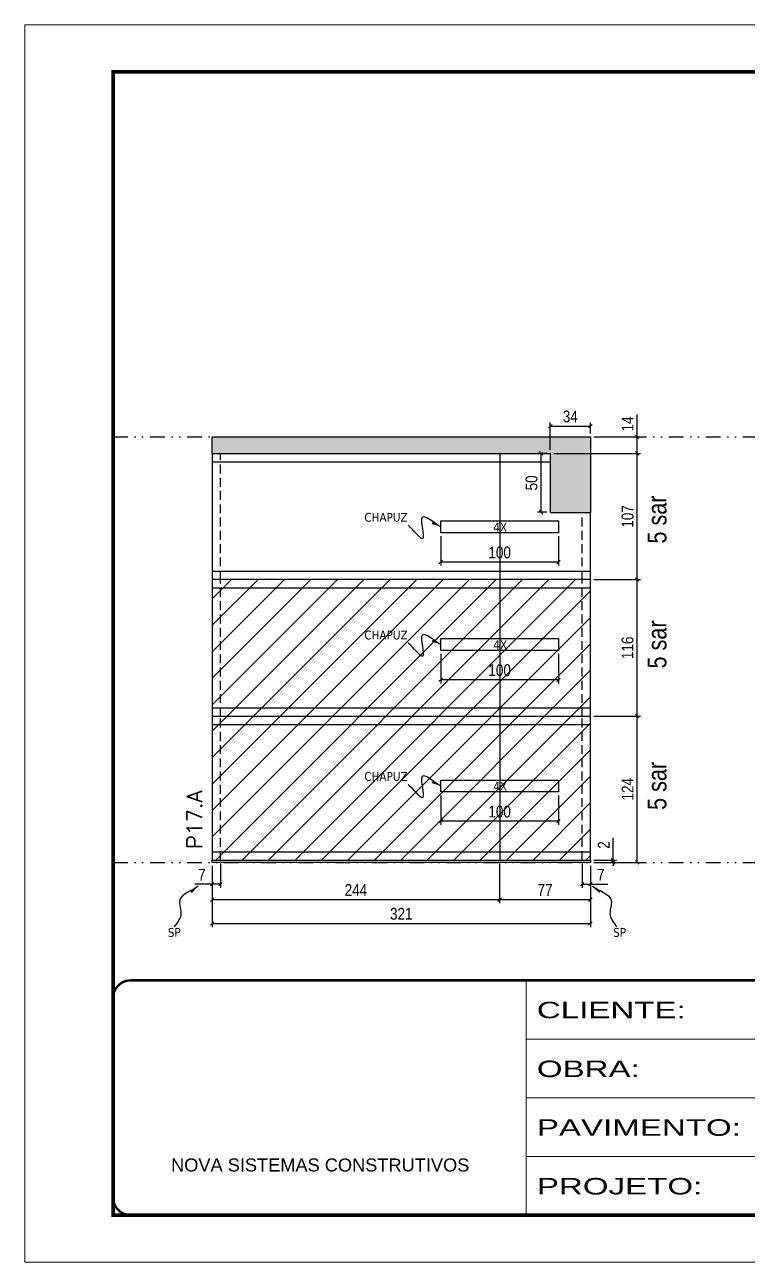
# Model space of a CAD drawing. Extents: x 14400 to 27878, y -21631 to 6985.
# Drawn here: x 16012 to 16625, y -2105 to -1055 of the extents above; entities that cross this region are included whole.
import ezdxf

# ---------------------------------------------------------------- set-up
doc = ezdxf.new("R2010")
doc.units = 0
for name, pattern in [('CONTINUO', [0]), ('DASHED', [0.75, 0.5, -0.25]), ('DIVIDE2', [0.625, 0.25, -0.125, 0, -0.125, 0, -0.125]), ('HIDDEN', [0.375, 0.25, -0.125])]:
    doc.linetypes.add(name, pattern=pattern)
for name, color, linetype in [('COTA', 241, 'Continuous'), ('NOMENCLATURA', 7, 'Continuous'), ('Nível', 160, 'Continuous'), ('Painéis', 200, 'Continuous'), ('SARR_2.2x10', 60, 'Continuous'), ('SARR_2.2x7', 40, 'Continuous'), ('Sarrafo de Pressão', 42, 'HIDDEN'), ('texto', 7, 'Continuous')]:
    doc.layers.add(name, color=color, linetype=linetype)
for name, color, linetype, lineweight in [('Folhas', 255, 'Continuous', 9), ('Hachura', 251, 'Continuous', 9), ('SARRAFO DE PRESSAO', 251, 'DASHED', 9), ('Texto Seção', 7, 'Continuous', 15)]:
    doc.layers.add(name, color=color, linetype=linetype, lineweight=lineweight)
doc.styles.add('ARIAL', font='arial.ttf')
doc.styles.add('ARIAL_NARROW', font='ARIALN.TTF', dxfattribs={"height": 0.2})
doc.styles.add('COTA TECNICA', font='techl___.ttf', dxfattribs={"height": 10})
doc.styles.add('COTA TECNICA-50', font='techl___.ttf', dxfattribs={"height": 10})
doc.styles.add('REGUA-120', font='ROMANS.shx', dxfattribs={"height": 15})
doc.styles.get("Standard").update_dxf_attribs({"font": 'arial.ttf'})
doc.styles.add('Tecnologia', font='')
doc.styles.get('Tecnologia').set_extended_font_data('Forgotten Futurist')
doc.dimstyles.new('COTA PAINEL-50', dxfattribs={"dimtxt": 10, "dimasz": 3, "dimexe": 3, "dimexo": 3, "dimgap": 3, "dimtad": 1, "dimdec": 1, "dimzin": 12, "dimdsep": 46, "dimtxsty": 'COTA TECNICA-50', "dimblk1": 'OBLIQUE', "dimblk2": 'OBLIQUE', "dimsah": 1, "dimcen": 0.9, "dimclrd": 4, "dimclre": 4, "dimclrt": 240, "dimadec": 1, "dimazin": 3, "dimtfac": 1, "dimtdec": 1, "dimtmove": 0, "dimatfit": 3, "dimfxl": 1, "dimtolj": 1, "dimtzin": 12, "dimarcsym": 0})
doc.dimstyles.new('PAINEL', dxfattribs={"dimtxt": 10, "dimasz": 3, "dimexe": 3, "dimexo": 3, "dimgap": 3, "dimtad": 1, "dimdec": 1, "dimzin": 12, "dimdsep": 46, "dimtxsty": 'COTA TECNICA', "dimblk1": 'OBLIQUE', "dimblk2": 'OBLIQUE', "dimsah": 1, "dimcen": 0.9, "dimclrd": 4, "dimclre": 4, "dimclrt": 240, "dimadec": 1, "dimazin": 3, "dimtfac": 1, "dimtdec": 1, "dimtmove": 0, "dimatfit": 3, "dimfxl": 1, "dimtolj": 1, "dimtzin": 12, "dimarcsym": 0})
doc.dimstyles.get("Standard").update_dxf_attribs({"dimtxt": 0.18, "dimasz": 0.18, "dimexe": 0.18, "dimexo": 0.0625, "dimgap": 0.09, "dimtad": 0, "dimtih": 1, "dimtoh": 1, "dimdec": 4, "dimzin": 0, "dimdsep": 46, "dimtxsty": 'Standard', "dimcen": 0.09, "dimadec": 0, "dimazin": 0, "dimtfac": 1, "dimtdec": 4, "dimtofl": 0, "dimtmove": 0, "dimatfit": 3, "dimfxl": 1, "dimtolj": 1, "dimtzin": 0, "dimarcsym": 0})

# ---------------------------------------------------------------- blocks, each defined once
blk = doc.blocks.new('9999999999')
at = {"color": 30, "linetype": 'CONTINUO'}
for p, q in [((98564.6, 34230.2), (98564.6, 34429.4)), ((98564.6, 34379.6), (99584, 34379.6)), ((98564.6, 34329.8), (99488, 34329.8)), ((98564.6, 34280), (99488, 34280))]:
    blk.add_line(p, q, dxfattribs=at)
at = {"color": 30, "linetype": 'CONTINUO', "const_width": 2}
blk.add_lwpolyline([(99584, 34230.2), (99584, 34414.4, 0.414214), (99569, 34429.4), (98229, 34429.4, 0.414214), (98214, 34414.4), (98214, 34245.2, 0.414214), (98229, 34230.2), (99584, 34230.2)], format="xyb", dxfattribs=at)
at = {"layer": 'Folhas'}
blk.add_lwpolyline([(98139, 34190.2), (99624, 34190.2), (99624, 35240.2), (98139, 35240.2)], close=True, dxfattribs=at)
at = {"layer": 'Folhas', "color": 30, "const_width": 3}
blk.add_lwpolyline([(98214, 34230.2), (99584, 34230.2), (99584, 35200.2), (98214, 35200.2)], close=True, dxfattribs=at)
at = {"color": 7, "linetype": 'Continuous', "ltscale": 5, "style": 'ARIAL'}
blk.add_text('NOVA SISTEMAS CONSTRUTIVOS', height=11.059, dxfattribs=at).set_placement((98263.2, 34267.2))
at = {"layer": 'Folhas', "color": 7, "style": 'Tecnologia', "width": 1.5}
for s, p in [('CLIENTE:', (98573.7, 34397.2)), ('OBRA:', (98573.7, 34347.3)), ('PAVIMENTO:', (98573.7, 34297.5)), ('PROJETO:', (98573.7, 34247.7))]:
    blk.add_text(s, height=14, dxfattribs=at).set_placement(p)
blk = doc.blocks.new('_Oblique')
at = {"color": 0, "linetype": 'ByBlock', "lineweight": -2}
blk.add_line((-0.5, -0.5), (0.5, 0.5), dxfattribs=at)
blk = doc.blocks.new('*D3250')
at = {"layer": 'COTA', "color": 4, "lineweight": -2, "transparency": 16777216}
for p, q in [((16171.1, -1769), (16171.1, -1787.5)), ((16178.1, -1767), (16178.1, -1787.5)), ((16171.1, -1784.5), (16156.4, -1784.5)), ((16178.1, -1784.5), (16171.1, -1784.5))]:
    blk.add_line(p, q, dxfattribs=at)
at = {"layer": 'Defpoints', "color": 0, "transparency": 16777216}
for p in [(16171.1, -1766), (16178.1, -1764), (16171.1, -1784.5)]:
    blk.add_point(p, dxfattribs=at)
at = {"layer": 'COTA', "color": 4, "lineweight": -2, "transparency": 16777216, "xscale": 3, "yscale": 3, "zscale": 3, "rotation": 180}
blk.add_blockref('_Oblique', (16171.1, -1784.5), dxfattribs=at)
at = {"layer": 'COTA', "color": 4, "lineweight": -2, "transparency": 16777216, "xscale": 3, "yscale": 3, "zscale": 3}
blk.add_blockref('_Oblique', (16178.1, -1784.5), dxfattribs=at)
at = {"layer": 'COTA', "color": 240, "transparency": 16777216, "insert": (16162.3, -1776.5), "char_height": 10, "attachment_point": 5, "style": 'COTA TECNICA-50'}
blk.add_mtext('\\A1;7', dxfattribs=at)
blk = doc.blocks.new('*D3251')
at = {"layer": 'COTA', "color": 4, "lineweight": -2, "transparency": 16777216}
for p, q in [((16485.1, -1767), (16485.1, -1787.5)), ((16492.1, -1769), (16492.1, -1787.5)), ((16485.1, -1784.5), (16492.1, -1784.5)), ((16492.1, -1784.5), (16506.9, -1784.5))]:
    blk.add_line(p, q, dxfattribs=at)
at = {"layer": 'Defpoints', "color": 0, "transparency": 16777216}
for p in [(16485.1, -1764), (16492.1, -1766), (16492.1, -1784.5)]:
    blk.add_point(p, dxfattribs=at)
at = {"layer": 'COTA', "color": 4, "lineweight": -2, "transparency": 16777216, "xscale": 3, "yscale": 3, "zscale": 3, "rotation": 180}
blk.add_blockref('_Oblique', (16485.1, -1784.5), dxfattribs=at)
at = {"layer": 'COTA', "color": 4, "lineweight": -2, "transparency": 16777216, "xscale": 3, "yscale": 3, "zscale": 3}
blk.add_blockref('_Oblique', (16492.1, -1784.5), dxfattribs=at)
at = {"layer": 'COTA', "color": 240, "transparency": 16777216, "insert": (16501, -1776.5), "char_height": 10, "attachment_point": 5, "style": 'COTA TECNICA-50'}
blk.add_mtext('\\A1;7', dxfattribs=at)
blk = doc.blocks.new('*D3252')
at = {"layer": 'COTA', "color": 4, "lineweight": -2, "transparency": 16777216}
for p, q in [((16511.4, -1764), (16511.4, -1745.2)), ((16495.1, -1764), (16514.4, -1764)), ((16495.1, -1766), (16514.4, -1766)), ((16511.4, -1766), (16511.4, -1764)), ((16511.4, -1766), (16511.4, -1769))]:
    blk.add_line(p, q, dxfattribs=at)
at = {"layer": 'Defpoints', "color": 0, "transparency": 16777216}
for p in [(16492.1, -1764), (16492.1, -1766), (16511.4, -1766)]:
    blk.add_point(p, dxfattribs=at)
at = {"layer": 'COTA', "color": 4, "lineweight": -2, "transparency": 16777216, "xscale": 3, "yscale": 3, "zscale": 3}
for p, rotation in [((16511.4, -1764), 270), ((16511.4, -1766), 90)]:
    blk.add_blockref('_Oblique', p, dxfattribs=dict(at, rotation=rotation))
at = {"layer": 'COTA', "color": 240, "transparency": 16777216, "insert": (16503.4, -1751.3), "char_height": 10, "attachment_point": 5, "rotation": 90, "style": 'COTA TECNICA-50'}
blk.add_mtext('\\A1;2', dxfattribs=at)
blk = doc.blocks.new('*D3253')
at = {"layer": 'COTA', "color": 4, "lineweight": -2, "transparency": 16777216}
for p, q in [((16171.1, -1769), (16171.1, -1800.6)), ((16415.1, -1767), (16415.1, -1800.6)), ((16171.1, -1797.6), (16415.1, -1797.6))]:
    blk.add_line(p, q, dxfattribs=at)
at = {"layer": 'Defpoints', "color": 0, "transparency": 16777216}
for p in [(16171.1, -1766), (16415.1, -1764), (16415.1, -1797.6)]:
    blk.add_point(p, dxfattribs=at)
at = {"layer": 'COTA', "color": 4, "lineweight": -2, "transparency": 16777216, "xscale": 3, "yscale": 3, "zscale": 3, "rotation": 180}
blk.add_blockref('_Oblique', (16171.1, -1797.6), dxfattribs=at)
at = {"layer": 'COTA', "color": 4, "lineweight": -2, "transparency": 16777216, "xscale": 3, "yscale": 3, "zscale": 3}
blk.add_blockref('_Oblique', (16415.1, -1797.6), dxfattribs=at)
at = {"layer": 'COTA', "color": 240, "transparency": 16777216, "insert": (16293.1, -1789.5), "char_height": 10, "attachment_point": 5, "style": 'COTA TECNICA-50'}
blk.add_mtext('\\A1;244', dxfattribs=at)
blk = doc.blocks.new('*D3254')
at = {"layer": 'COTA', "color": 4, "lineweight": -2, "transparency": 16777216}
for p, q in [((16415.1, -1767), (16415.1, -1800.6)), ((16492.1, -1769), (16492.1, -1800.6)), ((16415.1, -1797.6), (16492.1, -1797.6))]:
    blk.add_line(p, q, dxfattribs=at)
at = {"layer": 'Defpoints', "color": 0, "transparency": 16777216}
for p in [(16415.1, -1764), (16492.1, -1766), (16492.1, -1797.6)]:
    blk.add_point(p, dxfattribs=at)
at = {"layer": 'COTA', "color": 4, "lineweight": -2, "transparency": 16777216, "xscale": 3, "yscale": 3, "zscale": 3, "rotation": 180}
blk.add_blockref('_Oblique', (16415.1, -1797.6), dxfattribs=at)
at = {"layer": 'COTA', "color": 4, "lineweight": -2, "transparency": 16777216, "xscale": 3, "yscale": 3, "zscale": 3}
blk.add_blockref('_Oblique', (16492.1, -1797.6), dxfattribs=at)
at = {"layer": 'COTA', "color": 240, "transparency": 16777216, "insert": (16453.6, -1789.5), "char_height": 10, "attachment_point": 5, "style": 'COTA TECNICA-50'}
blk.add_mtext('\\A1;77', dxfattribs=at)
blk = doc.blocks.new('*D3255')
at = {"layer": 'COTA', "color": 4, "linetype": 'ByBlock', "lineweight": -2, "transparency": 16777216}
for p, q in [((16365.1, -1709.2), (16365.1, -1734.1)), ((16465.1, -1709.2), (16465.1, -1734.1)), ((16465.1, -1731.1), (16365.1, -1731.1))]:
    blk.add_line(p, q, dxfattribs=at)
at = {"layer": 'Defpoints', "color": 0, "linetype": 'ByBlock', "transparency": 16777216}
for p in [(16365.1, -1706.2), (16465.1, -1706.2), (16365.1, -1731.1)]:
    blk.add_point(p, dxfattribs=at)
at = {"layer": 'COTA', "color": 4, "linetype": 'ByBlock', "lineweight": -2, "transparency": 16777216, "xscale": 3, "yscale": 3, "zscale": 3, "rotation": 180}
blk.add_blockref('_Oblique', (16365.1, -1731.1), dxfattribs=at)
at = {"layer": 'COTA', "color": 4, "linetype": 'ByBlock', "lineweight": -2, "transparency": 16777216, "xscale": 3, "yscale": 3, "zscale": 3}
blk.add_blockref('_Oblique', (16465.1, -1731.1), dxfattribs=at)
at = {"layer": 'COTA', "color": 240, "linetype": 'ByBlock', "transparency": 16777216, "insert": (16415.1, -1723), "char_height": 10, "attachment_point": 5, "style": 'COTA TECNICA'}
blk.add_mtext('\\A1;100', dxfattribs=at)
blk = doc.blocks.new('*D3259')
at = {"layer": 'COTA', "color": 4, "lineweight": -2, "transparency": 16777216}
for p, q in [((16495.1, -1642), (16534.8, -1642)), ((16531.8, -1766), (16531.8, -1642)), ((16495.1, -1766), (16534.8, -1766))]:
    blk.add_line(p, q, dxfattribs=at)
at = {"layer": 'Defpoints', "color": 0, "transparency": 16777216}
for p in [(16492.1, -1642), (16531.8, -1642), (16492.1, -1766)]:
    blk.add_point(p, dxfattribs=at)
at = {"layer": 'COTA', "color": 4, "lineweight": -2, "transparency": 16777216, "xscale": 3, "yscale": 3, "zscale": 3}
for p, rotation in [((16531.8, -1642), 90), ((16531.8, -1766), 270)]:
    blk.add_blockref('_Oblique', p, dxfattribs=dict(at, rotation=rotation))
at = {"layer": 'COTA', "color": 240, "transparency": 16777216, "insert": (16523.7, -1704), "char_height": 10, "attachment_point": 5, "rotation": 90, "style": 'COTA TECNICA'}
blk.add_mtext('\\A1;124', dxfattribs=at)
blk = doc.blocks.new('*D3248')
at = {"layer": 'COTA', "color": 4, "lineweight": -2, "transparency": 16777216}
for p, q in [((16171.1, -1769), (16171.1, -1820.9)), ((16492.1, -1769), (16492.1, -1820.9)), ((16171.1, -1817.9), (16492.1, -1817.9))]:
    blk.add_line(p, q, dxfattribs=at)
at = {"layer": 'Defpoints', "color": 0, "transparency": 16777216}
for p in [(16171.1, -1766), (16492.1, -1766), (16492.1, -1817.9)]:
    blk.add_point(p, dxfattribs=at)
at = {"layer": 'COTA', "color": 4, "lineweight": -2, "transparency": 16777216, "xscale": 3, "yscale": 3, "zscale": 3, "rotation": 180}
blk.add_blockref('_Oblique', (16171.1, -1817.9), dxfattribs=at)
at = {"layer": 'COTA', "color": 4, "lineweight": -2, "transparency": 16777216, "xscale": 3, "yscale": 3, "zscale": 3}
blk.add_blockref('_Oblique', (16492.1, -1817.9), dxfattribs=at)
at = {"layer": 'COTA', "color": 240, "transparency": 16777216, "insert": (16331.6, -1809.7), "char_height": 10, "attachment_point": 5, "style": 'COTA TECNICA'}
blk.add_mtext('\\A1;321', dxfattribs=at)
blk = doc.blocks.new('*D3231')
at = {"layer": 'COTA', "color": 4, "lineweight": -2, "transparency": 16777216}
for p, q in [((16495.1, -1526), (16534.8, -1526)), ((16531.8, -1642), (16531.8, -1526)), ((16495.1, -1642), (16534.8, -1642))]:
    blk.add_line(p, q, dxfattribs=at)
at = {"layer": 'Defpoints', "color": 0, "transparency": 16777216}
for p in [(16492.1, -1526), (16531.8, -1526), (16492.1, -1642)]:
    blk.add_point(p, dxfattribs=at)
at = {"layer": 'COTA', "color": 4, "lineweight": -2, "transparency": 16777216, "xscale": 3, "yscale": 3, "zscale": 3}
for p, rotation in [((16531.8, -1526), 90), ((16531.8, -1642), 270)]:
    blk.add_blockref('_Oblique', p, dxfattribs=dict(at, rotation=rotation))
at = {"layer": 'COTA', "color": 240, "transparency": 16777216, "insert": (16523.7, -1584), "char_height": 10, "attachment_point": 5, "rotation": 90, "style": 'COTA TECNICA'}
blk.add_mtext('\\A1;116', dxfattribs=at)
blk = doc.blocks.new('*D3260')
at = {"layer": 'COTA', "color": 4, "linetype": 'ByBlock', "lineweight": -2, "transparency": 16777216}
for p, q in [((16365.1, -1589.2), (16365.1, -1614.1)), ((16465.1, -1589.2), (16465.1, -1614.1)), ((16465.1, -1611.1), (16365.1, -1611.1))]:
    blk.add_line(p, q, dxfattribs=at)
at = {"layer": 'Defpoints', "color": 0, "linetype": 'ByBlock', "transparency": 16777216}
for p in [(16365.1, -1586.2), (16465.1, -1586.2), (16365.1, -1611.1)]:
    blk.add_point(p, dxfattribs=at)
at = {"layer": 'COTA', "color": 4, "linetype": 'ByBlock', "lineweight": -2, "transparency": 16777216, "xscale": 3, "yscale": 3, "zscale": 3, "rotation": 180}
blk.add_blockref('_Oblique', (16365.1, -1611.1), dxfattribs=at)
at = {"layer": 'COTA', "color": 4, "linetype": 'ByBlock', "lineweight": -2, "transparency": 16777216, "xscale": 3, "yscale": 3, "zscale": 3}
blk.add_blockref('_Oblique', (16465.1, -1611.1), dxfattribs=at)
at = {"layer": 'COTA', "color": 240, "linetype": 'ByBlock', "transparency": 16777216, "insert": (16415.1, -1603), "char_height": 10, "attachment_point": 5, "style": 'COTA TECNICA'}
blk.add_mtext('\\A1;100', dxfattribs=at)
blk = doc.blocks.new('*D3264')
at = {"layer": 'COTA', "color": 4, "lineweight": -2, "transparency": 16777216}
for p, q in [((16461.1, -1419), (16534.8, -1419)), ((16531.8, -1526), (16531.8, -1419)), ((16495.1, -1526), (16534.8, -1526))]:
    blk.add_line(p, q, dxfattribs=at)
at = {"layer": 'Defpoints', "color": 0, "transparency": 16777216}
for p in [(16458.1, -1419), (16531.8, -1419), (16492.1, -1526)]:
    blk.add_point(p, dxfattribs=at)
at = {"layer": 'COTA', "color": 4, "lineweight": -2, "transparency": 16777216, "xscale": 3, "yscale": 3, "zscale": 3}
for p, rotation in [((16531.8, -1419), 90), ((16531.8, -1526), 270)]:
    blk.add_blockref('_Oblique', p, dxfattribs=dict(at, rotation=rotation))
at = {"layer": 'COTA', "color": 240, "transparency": 16777216, "insert": (16523.7, -1472.5), "char_height": 10, "attachment_point": 5, "rotation": 90, "style": 'COTA TECNICA'}
blk.add_mtext('\\A1;107', dxfattribs=at)
blk = doc.blocks.new('*D3265')
at = {"layer": 'COTA', "color": 4, "lineweight": -2, "transparency": 16777216}
for p, q in [((16531.8, -1405), (16531.8, -1385.9)), ((16495.1, -1405), (16534.8, -1405)), ((16531.8, -1419), (16531.8, -1405)), ((16461.1, -1419), (16534.8, -1419))]:
    blk.add_line(p, q, dxfattribs=at)
at = {"layer": 'Defpoints', "color": 0, "transparency": 16777216}
for p in [(16492.1, -1405), (16531.8, -1405), (16458.1, -1419)]:
    blk.add_point(p, dxfattribs=at)
at = {"layer": 'COTA', "color": 4, "lineweight": -2, "transparency": 16777216, "xscale": 3, "yscale": 3, "zscale": 3}
for p, rotation in [((16531.8, -1405), 90), ((16531.8, -1419), 270)]:
    blk.add_blockref('_Oblique', p, dxfattribs=dict(at, rotation=rotation))
at = {"layer": 'COTA', "color": 240, "transparency": 16777216, "insert": (16523.7, -1394), "char_height": 10, "attachment_point": 5, "rotation": 90, "style": 'COTA TECNICA'}
blk.add_mtext('\\A1;14', dxfattribs=at)
blk = doc.blocks.new('*D3266')
at = {"layer": 'COTA', "color": 4, "lineweight": -2, "transparency": 16777216}
for p, q in [((16455.1, -1419), (16447.3, -1419)), ((16450.3, -1469), (16450.3, -1419)), ((16455.1, -1469), (16447.3, -1469))]:
    blk.add_line(p, q, dxfattribs=at)
at = {"layer": 'Defpoints', "color": 0, "transparency": 16777216}
for p in [(16450.3, -1419), (16458.1, -1419), (16458.1, -1469)]:
    blk.add_point(p, dxfattribs=at)
at = {"layer": 'COTA', "color": 4, "lineweight": -2, "transparency": 16777216, "xscale": 3, "yscale": 3, "zscale": 3}
for p, rotation in [((16450.3, -1419), 90), ((16450.3, -1469), 270)]:
    blk.add_blockref('_Oblique', p, dxfattribs=dict(at, rotation=rotation))
at = {"layer": 'COTA', "color": 240, "transparency": 16777216, "insert": (16442.2, -1444), "char_height": 10, "attachment_point": 5, "rotation": 90, "style": 'COTA TECNICA'}
blk.add_mtext('\\A1;50', dxfattribs=at)
blk = doc.blocks.new('*D3267')
at = {"layer": 'COTA', "color": 4, "lineweight": -2, "transparency": 16777216}
for p, q in [((16458.1, -1416), (16458.1, -1392.9)), ((16458.1, -1395.9), (16492.1, -1395.9)), ((16492.1, -1402), (16492.1, -1392.9))]:
    blk.add_line(p, q, dxfattribs=at)
at = {"layer": 'Defpoints', "color": 0, "transparency": 16777216}
for p in [(16492.1, -1395.9), (16492.1, -1405), (16458.1, -1419)]:
    blk.add_point(p, dxfattribs=at)
at = {"layer": 'COTA', "color": 4, "lineweight": -2, "transparency": 16777216, "xscale": 3, "yscale": 3, "zscale": 3, "rotation": 180}
blk.add_blockref('_Oblique', (16458.1, -1395.9), dxfattribs=at)
at = {"layer": 'COTA', "color": 4, "lineweight": -2, "transparency": 16777216, "xscale": 3, "yscale": 3, "zscale": 3}
blk.add_blockref('_Oblique', (16492.1, -1395.9), dxfattribs=at)
at = {"layer": 'COTA', "color": 240, "transparency": 16777216, "insert": (16475.1, -1387.7), "char_height": 10, "attachment_point": 5, "style": 'COTA TECNICA'}
blk.add_mtext('\\A1;34', dxfattribs=at)
blk = doc.blocks.new('*D3268')
at = {"layer": 'COTA', "color": 4, "linetype": 'ByBlock', "lineweight": -2, "transparency": 16777216}
for p, q in [((16365.1, -1489.3), (16365.1, -1514.2)), ((16465.1, -1489.3), (16465.1, -1514.2)), ((16465.1, -1511.2), (16365.1, -1511.2))]:
    blk.add_line(p, q, dxfattribs=at)
at = {"layer": 'Defpoints', "color": 0, "linetype": 'ByBlock', "transparency": 16777216}
for p in [(16365.1, -1486.3), (16465.1, -1486.3), (16365.1, -1511.2)]:
    blk.add_point(p, dxfattribs=at)
at = {"layer": 'COTA', "color": 4, "linetype": 'ByBlock', "lineweight": -2, "transparency": 16777216, "xscale": 3, "yscale": 3, "zscale": 3, "rotation": 180}
blk.add_blockref('_Oblique', (16365.1, -1511.2), dxfattribs=at)
at = {"layer": 'COTA', "color": 4, "linetype": 'ByBlock', "lineweight": -2, "transparency": 16777216, "xscale": 3, "yscale": 3, "zscale": 3}
blk.add_blockref('_Oblique', (16465.1, -1511.2), dxfattribs=at)
at = {"layer": 'COTA', "color": 240, "linetype": 'ByBlock', "transparency": 16777216, "insert": (16415.1, -1503.1), "char_height": 10, "attachment_point": 5, "style": 'COTA TECNICA'}
blk.add_mtext('\\A1;100', dxfattribs=at)

msp = doc.modelspace()

# ---------------------------------------------------------------- hatches: boundary and pattern name
at = {"layer": 'COTA'}
h = msp.add_hatch(dxfattribs=at)
h.set_pattern_fill('AR-CONC', color=256, scale=0.03)
h.paths.add_polyline_path([(16492.15, -1405.02), (16171.15, -1405.02), (16171.15, -1419.02), (16458.15, -1419.02), (16458.15, -1469.02), (16492.15, -1469.02)])
at = {"layer": 'Hachura'}
h = msp.add_hatch(dxfattribs=at)
h.set_pattern_fill('ANSI31', color=256, scale=5)
h.paths.add_polyline_path([(16415.15, -1526.02), (16171.15, -1526.02), (16171.15, -1642.02), (16415.15, -1642.02)])
h.paths.add_polyline_path([(16492.15, -1526.02), (16415.15, -1526.02), (16415.15, -1642.02), (16492.15, -1642.02)])
h.paths.add_polyline_path([(16492.15, -1642.02), (16415.15, -1642.02), (16415.15, -1764.02), (16492.15, -1764.02)])
h.paths.add_polyline_path([(16415.15, -1642.02), (16171.15, -1642.02), (16171.15, -1764.02), (16415.15, -1764.02)])

# ---------------------------------------------------------------- linework, layer by layer
at = {"layer": 'COTA'}
for p, q in [((16171.15, -1419.02), (16171.15, -1405.02)), ((16171.15, -1405.02), (16492.15, -1405.02)), ((16492.15, -1405.02), (16492.15, -1469.02))]:
    msp.add_line(p, q, dxfattribs=at)
at = {"layer": 'Nível', "color": 4, "linetype": 'DIVIDE2', "ltscale": 50}
for p, q in [((16086.97, -1405.02), (17456.97, -1405.02)), ((16086.97, -1766.02), (17456.97, -1766.02))]:
    msp.add_line(p, q, dxfattribs=at)
at = {"layer": 'Painéis'}
for p, q in [((16171.15, -1419.02), (16171.15, -1764.02)), ((16171.15, -1419.02), (16458.15, -1419.02)), ((16415.15, -1419.02), (16415.15, -1764.02)), ((16458.15, -1469.02), (16458.15, -1419.02)), ((16458.15, -1469.02), (16492.15, -1469.02)), ((16492.15, -1764.02), (16492.15, -1469.02)), ((16492.15, -1526.02), (16171.15, -1526.02)), ((16171.15, -1642.02), (16492.15, -1642.02))]:
    msp.add_line(p, q, dxfattribs=at)
msp.add_lwpolyline([(16492.15, -1766.02), (16171.15, -1766.02), (16171.15, -1764.02), (16492.15, -1764.02)], close=True, dxfattribs=at)
at = {"layer": 'SARR_2.2x10'}
for points in [[(16365.15, -1476.31), (16465.15, -1476.31), (16465.15, -1486.31), (16365.15, -1486.31)], [(16365.15, -1576.17), (16465.15, -1576.17), (16465.15, -1586.17), (16365.15, -1586.17)], [(16365.15, -1696.17), (16465.15, -1696.17), (16465.15, -1706.17), (16365.15, -1706.17)]]:
    msp.add_lwpolyline(points, close=True, dxfattribs=at)
at = {"layer": 'SARR_2.2x7'}
for p, q in [((16171.15, -1426.02), (16415.15, -1426.02)), ((16415.15, -1426.02), (16458.15, -1426.02)), ((16171.15, -1519.02), (16415.15, -1519.02)), ((16415.15, -1519.02), (16492.15, -1519.02)), ((16171.15, -1533.02), (16415.15, -1533.02)), ((16178.15, -1533.02), (16492.15, -1533.02)), ((16171.15, -1635.02), (16415.15, -1635.02)), ((16415.15, -1635.02), (16492.15, -1635.02)), ((16171.15, -1649.02), (16415.15, -1649.02)), ((16415.15, -1649.02), (16492.15, -1649.02)), ((16171.15, -1757.02), (16415.15, -1757.02)), ((16415.15, -1757.02), (16492.15, -1757.02))]:
    msp.add_line(p, q, dxfattribs=at)
at = {"layer": 'Sarrafo de Pressão', "ltscale": 30}
for p, q in [((16178.15, -1526.02), (16178.15, -1419.02)), ((16485.15, -1526.02), (16485.15, -1469.02)), ((16178.15, -1642.02), (16178.15, -1526.02)), ((16485.15, -1642.02), (16485.15, -1526.02)), ((16178.15, -1764.02), (16178.15, -1642.02)), ((16485.15, -1764.02), (16485.15, -1642.02))]:
    msp.add_line(p, q, dxfattribs=at)

# ---------------------------------------------------------------- block references
at = {"layer": 'SARRAFO DE PRESSAO', "color": 6, "linetype": 'ByBlock'}
msp.add_blockref('9999999999', (-82127.01, -36295.5), dxfattribs=at)

# ---------------------------------------------------------------- texts
at = {"layer": 'NOMENCLATURA', "style": 'ARIAL_NARROW'}
for p in [(16556.66, -1495.5), (16556.66, -1601.5), (16556.66, -1721.5)]:
    msp.add_text('5 sar', height=16, rotation=90, dxfattribs=at).set_placement(p)
at = {"layer": 'texto', "color": 0, "char_height": 7.5, "attachment_point": 5}
for s, insert in [('{\\fTahoma|b0|i0|c0|p34;\\C4;CHAPUZ}', (16318.59, -1473.3)), ('{\\fTahoma|b0|i0|c0|p34;\\C4;4X}', (16415.54, -1481.6)), ('{\\fTahoma|b0|i0|c0|p34;\\C4;CHAPUZ}', (16318.59, -1573.16)), ('{\\fTahoma|b0|i0|c0|p34;\\C4;4X}', (16415.54, -1581.46)), ('{\\fTahoma|b0|i0|c0|p34;\\C4;CHAPUZ}', (16318.59, -1693.16)), ('{\\fTahoma|b0|i0|c0|p34;\\C4;4X}', (16415.54, -1701.46)), ('{\\fTahoma|b0|i0|c0|p34;\\C4;SP}', (16138.9, -1825.51)), ('{\\fTahoma|b0|i0|c0|p34;\\C4;SP}', (16516.92, -1825.51))]:
    msp.add_mtext(s, dxfattribs=dict(at, insert=insert))
at = {"layer": 'Texto Seção', "insert": (16162.53, -1754.76), "char_height": 13, "width": 285.3299, "attachment_point": 7, "rotation": 90, "style": 'REGUA-120'}
msp.add_mtext('P17.A', dxfattribs=at)

# ---------------------------------------------------------------- dimensions: what is measured, and where the dimension line sits
at = {"layer": 'COTA'}
for base, p1, p2, dimstyle, picture, middle in [((16492.15, -1395.9), (16458.15, -1419.02), (16492.15, -1405.02), 'PAINEL', '*D3267', (16475.15, -1387.68)), ((16415.15, -1797.57), (16171.15, -1766.02), (16415.15, -1764.02), 'COTA PAINEL-50', '*D3253', (16293.15, -1789.5)), ((16492.15, -1817.94), (16171.15, -1766.02), (16492.15, -1766.02), 'PAINEL', '*D3248', (16331.65, -1809.73)), ((16492.15, -1797.57), (16415.15, -1764.02), (16492.15, -1766.02), 'COTA PAINEL-50', '*D3254', (16453.65, -1789.5)), ((16492.15, -1784.53), (16485.15, -1764.02), (16492.15, -1766.02), 'COTA PAINEL-50', '*D3251', (16501.01, -1776.45))]:
    dim = msp.add_linear_dim(base=base, p1=p1, p2=p2, dimstyle=dimstyle, dxfattribs=at)
    dim.commit()
    dim.dimension.update_dxf_attribs({"geometry": picture, "text_midpoint": middle})
for base, p1, p2, angle, dimstyle, picture, middle in [((16531.79, -1405.02), (16458.15, -1419.02), (16492.15, -1405.02), 90, 'PAINEL', '*D3265', (16523.71, -1393.96)), ((16450.34, -1419.02), (16458.15, -1469.02), (16458.15, -1419.02), 90, 'PAINEL', '*D3266', (16442.23, -1444.02)), ((16531.79, -1419.02), (16492.15, -1526.02), (16458.15, -1419.02), 90, 'PAINEL', '*D3264', (16523.68, -1472.52)), ((16531.79, -1526.02), (16492.15, -1642.02), (16492.15, -1526.02), 90, 'PAINEL', '*D3231', (16523.68, -1584.02)), ((16531.79, -1642.02), (16492.15, -1766.02), (16492.15, -1642.02), 90, 'PAINEL', '*D3259', (16523.71, -1704.02)), ((16171.15, -1784.53), (16178.15, -1764.02), (16171.15, -1766.02), 180, 'COTA PAINEL-50', '*D3250', (16162.28, -1776.45))]:
    dim = msp.add_linear_dim(base=base, p1=p1, p2=p2, angle=angle, dimstyle=dimstyle, dxfattribs=at)
    dim.commit()
    dim.dimension.update_dxf_attribs({"geometry": picture, "text_midpoint": middle})
at = {"layer": 'COTA', "linetype": 'ByBlock'}
for base, p1, p2, picture, middle in [((16365.15, -1511.24), (16465.15, -1486.31), (16365.15, -1486.31), '*D3268', (16415.15, -1503.14)), ((16365.15, -1611.1), (16465.15, -1586.17), (16365.15, -1586.17), '*D3260', (16415.15, -1603)), ((16365.15, -1731.1), (16465.15, -1706.17), (16365.15, -1706.17), '*D3255', (16415.15, -1723))]:
    dim = msp.add_linear_dim(base=base, p1=p1, p2=p2, dimstyle='PAINEL', dxfattribs=at)
    dim.commit()
    dim.dimension.update_dxf_attribs({"geometry": picture, "text_midpoint": middle})
at = {"layer": 'COTA'}
dim = msp.add_linear_dim(base=(16511.4, -1766.02), p1=(16492.15, -1764.02), p2=(16492.15, -1766.02), angle=90, dimstyle='COTA PAINEL-50', dxfattribs=at)
dim.commit()
dim.dimension.update_dxf_attribs({"geometry": '*D3252', "text_midpoint": (16511.4, -1751.27), "dimtype": 160})

# ---------------------------------------------------------------- leaders
at = {"layer": 'COTA', "path_type": 1}
for points in [[(16365.15, -1481.31), (16349.36, -1473.3), (16349.95, -1491.17), (16337.51, -1480.02)], [(16365.15, -1581.17), (16349.36, -1573.16), (16349.95, -1591.03), (16337.51, -1579.89)], [(16365.15, -1701.17), (16349.36, -1693.16), (16349.95, -1711.03), (16337.51, -1699.89)], [(16159.32, -1786.2), (16143.53, -1798.03), (16144.46, -1811.04), (16138.9, -1820.82)], [(16493.97, -1786.2), (16509.76, -1798.03), (16508.83, -1811.04), (16514.39, -1820.82)]]:
    msp.add_leader(points, dimstyle='Standard', override={"dimasz": 8}, dxfattribs=at)

doc.saveas('drawing.dxf')
